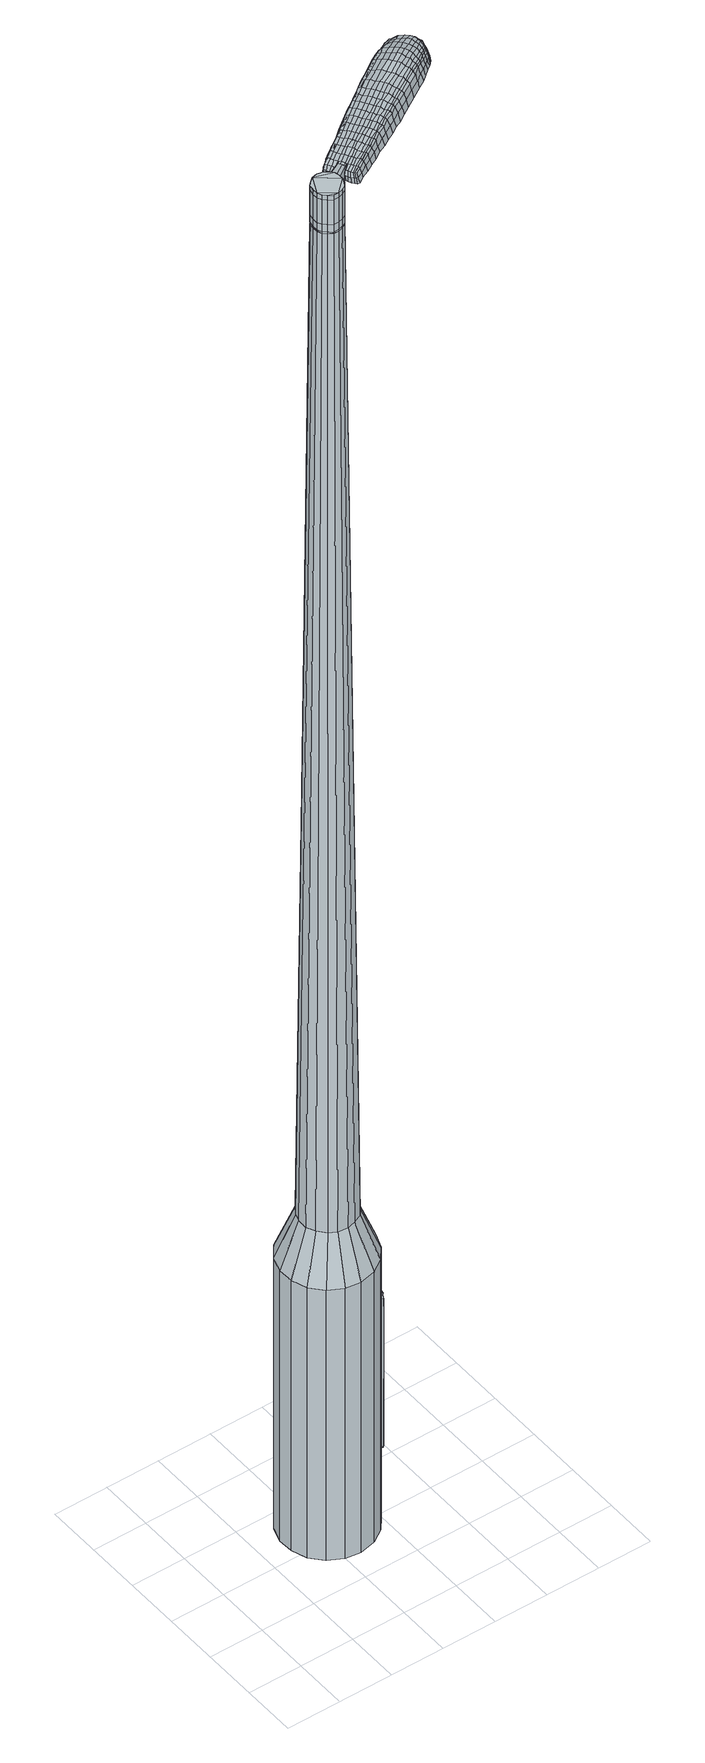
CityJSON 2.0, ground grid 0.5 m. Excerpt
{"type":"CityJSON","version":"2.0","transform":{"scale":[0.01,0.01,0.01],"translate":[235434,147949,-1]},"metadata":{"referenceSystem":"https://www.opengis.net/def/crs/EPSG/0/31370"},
"CityObjects":{
"object1":{"type":"GenericCityObject","attributes":{"cluster":316,"mean_distance_to_centroid":0.244,"new_centroid_x":235435.13,"new_centroid_y":147950.14,"mean_distance_to_camera":9.52,"H1":14.55,"H2":12.81,"Z_final":114.26,"cluster2":-1,"proj_x":235440.02,"proj_y":147958.1,"id_line":52477,"bearing_l":121.62,"distance":9.34,"orientation":"right","G_obj":31.62},"geometry":[{"type":"MultiSurface","lod":"2","boundaries":[[[0,1,2,3]],[[1,4,5,2]],[[4,6,7,5]],[[6,8,9,7]],[[8,10,11,9]],[[10,12,13,11]],[[12,14,15,13]],[[14,16,17,15]],[[16,18,19,17]],[[18,20,21,19]],[[20,22,23,21]],[[22,24,25,23]],[[24,26,27,25]],[[26,28,29,27]],[[28,30,31,29]],[[30,32,33,31]],[[32,34,35,33]],[[34,0,3,35]],[[36,37,38,39]],[[38,40,41,42]],[[41,43,42]],[[42,44,45,46]],[[45,47,46]],[[46,48,49,50]],[[49,51,50]],[[42,46,50,38]],[[50,52,39,38]],[[53,36,39]],[[2,5,7,35]],[[7,9,11,15]],[[11,13,15]],[[15,17,19,23]],[[19,21,23]],[[23,25,27,31]],[[27,29,31]],[[15,23,31,7]],[[31,33,35,7]],[[3,2,35]],[[1,0,54,55]],[[0,34,56,54]],[[34,32,57,56]],[[32,30,58,57]],[[30,28,59,58]],[[28,26,60,59]],[[26,24,61,60]],[[24,22,62,61]],[[22,20,63,62]],[[20,18,64,63]],[[18,16,65,64]],[[16,14,66,65]],[[14,12,67,66]],[[12,10,68,67]],[[10,8,69,68]],[[8,6,70,69]],[[6,4,71,70]],[[4,1,55,71]],[[55,54,72,73]],[[54,56,74,72]],[[56,57,75,74]],[[57,58,76,75]],[[58,59,77,76]],[[59,60,78,77]],[[60,61,79,78]],[[61,62,80,79]],[[62,63,81,80]],[[63,64,82,81]],[[64,65,83,82]],[[65,66,84,83]],[[66,67,85,84]],[[67,68,86,85]],[[68,69,87,86]],[[69,70,88,87]],[[70,71,89,88]],[[71,55,73,89]],[[90,91,92,73]],[[93,94,91,90]],[[95,96,94,93]],[[97,98,96,95]],[[99,100,98,97]],[[101,102,100,99]],[[103,104,102,101]],[[80,105,104,103]],[[106,107,105,80]],[[82,108,107,106]],[[83,109,108,82]],[[110,111,109,83]],[[85,112,111,110]],[[86,113,112,85]],[[114,115,113,86]],[[116,117,115,114]],[[89,118,117,116]],[[73,92,118,89]],[[119,120,121,122]],[[123,119,122,124]],[[125,123,124,126]],[[127,125,126,128]],[[129,127,128,130]],[[131,129,130,132]],[[133,131,132,134]],[[135,133,134,136]],[[137,135,136,138]],[[139,137,138,140]],[[141,139,140,142]],[[143,141,142,144]],[[145,143,144,146]],[[147,145,146,148]],[[149,147,148,150]],[[151,149,150,152]],[[72,90,73]],[[72,74,93,90]],[[74,75,95,93]],[[75,76,97,95]],[[76,77,99,97]],[[77,78,101,99]],[[78,79,103,101]],[[79,80,103]],[[81,106,80]],[[81,82,106]],[[84,110,83]],[[84,85,110]],[[87,114,86]],[[87,88,116,114]],[[88,89,116]],[[153,92,91]],[[154,117,118]],[[154,155,115,117]],[[155,113,115]],[[156,111,112]],[[156,109,111]],[[157,107,108]],[[157,105,107]],[[158,104,105]],[[158,159,102,104]],[[159,160,100,102]],[[160,161,98,100]],[[161,162,96,98]],[[162,163,94,96]],[[163,153,91,94]],[[39,52,151,164]],[[92,153,165,152]],[[53,39,164,120]],[[153,163,121,165]],[[36,53,120,119]],[[163,162,122,121]],[[37,36,119,123]],[[162,161,124,122]],[[38,37,123,125]],[[161,160,126,124]],[[40,38,125,127]],[[160,159,128,126]],[[41,40,127,129]],[[159,158,130,128]],[[43,41,129,131]],[[158,105,132,130]],[[42,43,131,133]],[[105,157,134,132]],[[44,42,133,135]],[[157,108,136,134]],[[45,44,135,137]],[[108,109,138,136]],[[47,45,137,139]],[[109,156,140,138]],[[46,47,139,141]],[[156,112,142,140]],[[48,46,141,143]],[[112,113,144,142]],[[49,48,143,145]],[[113,155,146,144]],[[51,49,145,147]],[[155,154,148,146]],[[50,51,147,149]],[[154,118,150,148]],[[52,50,149,151]],[[118,92,152,150]],[[151,152,166,167]],[[152,165,168,166]],[[165,121,169,168]],[[121,120,170,169]],[[120,164,171,170]],[[164,151,167,171]],[[172,173,174,175]],[[176,172,175,177]],[[172,176,178,179]],[[173,172,179,180]],[[181,182,183,184]],[[185,181,184,186]],[[181,185,187,188]],[[182,181,188,189]],[[190,191,192,193]],[[194,190,193,195]],[[190,194,196,197]],[[191,190,197,198]],[[199,200,201,202]],[[203,199,202,204]],[[199,203,205,206]],[[200,199,206,207]],[[208,209,210,211]],[[212,208,211,213]],[[208,212,214,215]],[[209,208,215,216]],[[217,218,219,220]],[[221,217,220,222]],[[217,221,223,224]],[[218,217,224,225]],[[226,227,228,229]],[[218,226,229,219]],[[226,218,225,230]],[[227,226,230,231]],[[232,233,234,235]],[[227,232,235,228]],[[232,227,231,236]],[[233,232,236,237]],[[238,176,177,239]],[[233,238,239,234]],[[238,233,237,240]],[[176,238,240,178]],[[241,242,243,244]],[[245,241,244,246]],[[241,245,247,248]],[[242,241,248,249]],[[250,251,252,253]],[[242,250,253,243]],[[250,242,249,254]],[[251,250,254,255]],[[256,257,258,259]],[[251,256,259,252]],[[256,251,255,260]],[[257,256,260,261]],[[262,263,264,265]],[[257,262,265,258]],[[262,257,261,266]],[[263,262,266,267]],[[268,173,180,269]],[[263,268,269,264]],[[268,263,267,270]],[[173,268,270,174]],[[271,272,273,274]],[[275,271,274,276]],[[271,275,277,278]],[[272,271,278,279]],[[280,281,282,283]],[[272,280,283,273]],[[280,272,279,284]],[[281,280,284,285]],[[286,287,288,289]],[[281,286,289,282]],[[286,281,285,290]],[[287,286,290,291]],[[292,185,186,293]],[[287,292,293,288]],[[292,287,291,294]],[[185,292,294,187]],[[295,296,297,298]],[[299,295,298,300]],[[295,299,301,302]],[[296,295,302,303]],[[304,305,306,307]],[[296,304,307,297]],[[304,296,303,308]],[[305,304,308,309]],[[310,311,312,313]],[[305,310,313,306]],[[310,305,309,314]],[[311,310,314,315]],[[316,317,318,319]],[[311,316,319,312]],[[316,311,315,320]],[[317,316,320,321]],[[322,182,189,323]],[[317,322,323,318]],[[322,317,321,324]],[[182,322,324,183]],[[325,211,210,326]],[[327,325,326,328]],[[325,327,329,330]],[[211,325,330,213]],[[331,327,328,332]],[[333,331,332,334]],[[331,333,335,336]],[[327,331,336,329]],[[337,333,334,338]],[[339,337,338,340]],[[337,339,341,342]],[[333,337,342,335]],[[343,339,340,344]],[[345,343,344,346]],[[343,345,347,348]],[[339,343,348,341]],[[349,345,346,350]],[[200,349,350,201]],[[349,200,207,351]],[[345,349,351,347]],[[352,353,198,197]],[[354,352,197,196]],[[352,354,355,356]],[[353,352,356,357]],[[358,359,357,356]],[[360,358,356,355]],[[358,360,361,362]],[[359,358,362,363]],[[364,365,363,362]],[[366,364,362,361]],[[364,366,367,368]],[[365,364,368,369]],[[370,371,369,368]],[[372,370,368,367]],[[370,372,205,203]],[[371,370,203,204]],[[373,374,375,376]],[[275,373,376,277]],[[373,275,276,377]],[[374,373,377,378]],[[379,194,195,380]],[[374,379,380,375]],[[379,374,378,381]],[[194,379,381,196]],[[382,383,384,385]],[[221,382,385,223]],[[382,221,222,386]],[[383,382,386,387]],[[388,389,390,391]],[[383,388,391,384]],[[388,383,387,392]],[[389,388,392,393]],[[394,191,198,395]],[[389,394,395,390]],[[394,389,393,396]],[[191,394,396,192]],[[397,398,399,400]],[[179,397,400,180]],[[397,179,178,401]],[[398,397,401,402]],[[403,404,405,406]],[[398,403,406,399]],[[403,398,402,407]],[[404,403,407,408]],[[409,202,201,410]],[[404,409,410,405]],[[409,404,408,411]],[[202,409,411,204]],[[412,413,414,415]],[[184,412,415,186]],[[412,184,183,416]],[[413,412,416,417]],[[418,206,205,419]],[[413,418,419,414]],[[418,413,417,420]],[[206,418,420,207]],[[421,422,423,424]],[[299,421,424,301]],[[421,299,300,425]],[[422,421,425,426]],[[427,212,213,428]],[[422,427,428,423]],[[427,422,426,429]],[[212,427,429,214]],[[430,431,432,433]],[[245,430,433,247]],[[430,245,246,434]],[[431,430,434,435]],[[436,437,438,439]],[[431,436,439,432]],[[436,431,435,440]],[[437,436,440,441]],[[442,209,216,443]],[[437,442,443,438]],[[442,437,441,444]],[[209,442,444,210]],[[445,446,435,434]],[[244,445,434,246]],[[445,244,243,447]],[[446,445,447,448]],[[449,450,441,440]],[[446,449,440,435]],[[449,446,448,451]],[[450,449,451,452]],[[453,326,210,444]],[[450,453,444,441]],[[453,450,452,454]],[[326,453,454,328]],[[455,456,457,458]],[[302,455,458,303]],[[455,302,301,424]],[[456,455,424,423]],[[459,330,329,460]],[[456,459,460,457]],[[459,456,423,428]],[[330,459,428,213]],[[461,462,448,447]],[[253,461,447,243]],[[461,253,252,463]],[[462,461,463,464]],[[465,466,452,451]],[[462,465,451,448]],[[465,462,464,467]],[[466,465,467,468]],[[469,332,328,454]],[[466,469,454,452]],[[469,466,468,470]],[[332,469,470,334]],[[471,472,473,474]],[[308,471,474,309]],[[471,308,303,458]],[[472,471,458,457]],[[475,336,335,476]],[[472,475,476,473]],[[475,472,457,460]],[[336,475,460,329]],[[477,478,464,463]],[[259,477,463,252]],[[477,259,258,479]],[[478,477,479,480]],[[481,482,468,467]],[[478,481,467,464]],[[481,478,480,483]],[[482,481,483,484]],[[485,338,334,470]],[[482,485,470,468]],[[485,482,484,486]],[[338,485,486,340]],[[487,488,489,490]],[[314,487,490,315]],[[487,314,309,474]],[[488,487,474,473]],[[491,342,341,492]],[[488,491,492,489]],[[491,488,473,476]],[[342,491,476,335]],[[493,494,480,479]],[[265,493,479,258]],[[493,265,264,495]],[[494,493,495,496]],[[497,498,484,483]],[[494,497,483,480]],[[497,494,496,499]],[[498,497,499,500]],[[501,344,340,486]],[[498,501,486,484]],[[501,498,500,502]],[[344,501,502,346]],[[503,504,505,506]],[[320,503,506,321]],[[503,320,315,490]],[[504,503,490,489]],[[507,348,347,508]],[[504,507,508,505]],[[507,504,489,492]],[[348,507,492,341]],[[509,510,496,495]],[[269,509,495,264]],[[509,269,180,400]],[[510,509,400,399]],[[511,512,500,499]],[[510,511,499,496]],[[511,510,399,406]],[[512,511,406,405]],[[513,350,346,502]],[[512,513,502,500]],[[513,512,405,410]],[[350,513,410,201]],[[514,515,417,416]],[[324,514,416,183]],[[514,324,321,506]],[[515,514,506,505]],[[516,351,207,420]],[[515,516,420,417]],[[516,515,505,508]],[[351,516,508,347]],[[517,518,378,377]],[[274,517,377,276]],[[517,274,273,519]],[[518,517,519,520]],[[521,354,196,381]],[[518,521,381,378]],[[521,518,520,522]],[[354,521,522,355]],[[523,524,525,526]],[[224,523,526,225]],[[523,224,223,385]],[[524,523,385,384]],[[527,528,529,530]],[[524,527,530,525]],[[527,524,384,391]],[[528,527,391,390]],[[531,353,357,532]],[[528,531,532,529]],[[531,528,390,395]],[[353,531,395,198]],[[533,534,520,519]],[[283,533,519,273]],[[533,283,282,535]],[[534,533,535,536]],[[537,360,355,522]],[[534,537,522,520]],[[537,534,536,538]],[[360,537,538,361]],[[539,540,541,542]],[[230,539,542,231]],[[539,230,225,526]],[[540,539,526,525]],[[543,544,545,546]],[[540,543,546,541]],[[543,540,525,530]],[[544,543,530,529]],[[547,359,363,548]],[[544,547,548,545]],[[547,544,529,532]],[[359,547,532,357]],[[549,550,536,535]],[[289,549,535,282]],[[549,289,288,551]],[[550,549,551,552]],[[553,366,361,538]],[[550,553,538,536]],[[553,550,552,554]],[[366,553,554,367]],[[555,556,557,558]],[[236,555,558,237]],[[555,236,231,542]],[[556,555,542,541]],[[559,560,561,562]],[[556,559,562,557]],[[559,556,541,546]],[[560,559,546,545]],[[563,365,369,564]],[[560,563,564,561]],[[563,560,545,548]],[[365,563,548,363]],[[565,566,552,551]],[[293,565,551,288]],[[565,293,186,415]],[[566,565,415,414]],[[567,372,367,554]],[[566,567,554,552]],[[567,566,414,419]],[[372,567,419,205]],[[568,569,402,401]],[[240,568,401,178]],[[568,240,237,558]],[[569,568,558,557]],[[570,571,408,407]],[[569,570,407,402]],[[570,569,557,562]],[[571,570,562,561]],[[572,371,204,411]],[[571,572,411,408]],[[572,571,561,564]],[[371,572,564,369]],[[573,574,575,576]],[[576,575,577,578]],[[579,577,575,580]],[[580,575,574,581]],[[582,583,584,585]],[[585,584,586,587]],[[588,586,584,589]],[[589,584,583,590]],[[591,592,593,594]],[[594,593,595,596]],[[597,595,593,598]],[[598,593,592,599]],[[600,601,602,603]],[[603,602,604,605]],[[606,604,602,607]],[[607,602,601,608]],[[609,610,611,612]],[[612,611,613,614]],[[615,613,611,616]],[[616,611,610,617]],[[618,619,620,621]],[[621,620,622,623]],[[624,622,620,625]],[[625,620,619,626]],[[627,628,629,630]],[[630,629,619,618]],[[626,619,629,631]],[[631,629,628,632]],[[633,634,635,636]],[[636,635,628,627]],[[632,628,635,637]],[[637,635,634,638]],[[578,577,639,640]],[[640,639,634,633]],[[638,634,639,641]],[[641,639,577,579]],[[642,643,644,645]],[[645,644,646,647]],[[648,646,644,649]],[[649,644,643,650]],[[651,652,653,654]],[[654,653,643,642]],[[650,643,653,655]],[[655,653,652,656]],[[657,658,659,660]],[[660,659,652,651]],[[656,652,659,661]],[[661,659,658,662]],[[663,664,665,666]],[[666,665,658,657]],[[662,658,665,667]],[[667,665,664,668]],[[581,574,669,670]],[[670,669,664,663]],[[668,664,669,671]],[[671,669,574,573]],[[672,673,674,675]],[[675,674,676,677]],[[678,676,674,679]],[[679,674,673,680]],[[681,682,683,684]],[[684,683,673,672]],[[680,673,683,685]],[[685,683,682,686]],[[687,688,689,690]],[[690,689,682,681]],[[686,682,689,691]],[[691,689,688,692]],[[587,586,693,694]],[[694,693,688,687]],[[692,688,693,695]],[[695,693,586,588]],[[696,697,698,699]],[[699,698,700,701]],[[702,700,698,703]],[[703,698,697,704]],[[705,706,707,708]],[[708,707,697,696]],[[704,697,707,709]],[[709,707,706,710]],[[711,712,713,714]],[[714,713,706,705]],[[710,706,713,715]],[[715,713,712,716]],[[717,718,719,720]],[[720,719,712,711]],[[716,712,719,721]],[[721,719,718,722]],[[590,583,723,724]],[[724,723,718,717]],[[722,718,723,725]],[[725,723,583,582]],[[609,612,726,727]],[[727,726,728,729]],[[730,728,726,731]],[[731,726,612,614]],[[729,728,732,733]],[[733,732,734,735]],[[736,734,732,737]],[[737,732,728,730]],[[735,734,738,739]],[[739,738,740,741]],[[742,740,738,743]],[[743,738,734,736]],[[741,740,744,745]],[[745,744,746,747]],[[748,746,744,749]],[[749,744,740,742]],[[747,746,750,751]],[[751,750,601,600]],[[608,601,750,752]],[[752,750,746,748]],[[599,753,754,598]],[[598,754,755,597]],[[756,755,754,757]],[[757,754,753,758]],[[758,759,760,757]],[[757,760,761,756]],[[762,761,760,763]],[[763,760,759,764]],[[764,765,766,763]],[[763,766,767,762]],[[768,767,766,769]],[[769,766,765,770]],[[770,771,772,769]],[[769,772,773,768]],[[606,773,772,604]],[[604,772,771,605]],[[774,775,776,777]],[[777,776,676,678]],[[677,676,776,778]],[[778,776,775,779]],[[596,595,780,781]],[[781,780,775,774]],[[779,775,780,782]],[[782,780,595,597]],[[783,784,785,786]],[[786,785,622,624]],[[623,622,785,787]],[[787,785,784,788]],[[789,790,791,792]],[[792,791,784,783]],[[788,784,791,793]],[[793,791,790,794]],[[599,592,795,796]],[[796,795,790,789]],[[794,790,795,797]],[[797,795,592,591]],[[798,799,800,801]],[[801,800,580,581]],[[579,580,800,802]],[[802,800,799,803]],[[804,805,806,807]],[[807,806,799,798]],[[803,799,806,808]],[[808,806,805,809]],[[600,603,810,811]],[[811,810,805,804]],[[809,805,810,812]],[[812,810,603,605]],[[813,814,815,816]],[[816,815,585,587]],[[582,585,815,817]],[[817,815,814,818]],[[606,607,819,820]],[[820,819,814,813]],[[818,814,819,821]],[[821,819,607,608]],[[822,823,700,824]],[[824,700,702]],[[701,700,825]],[[825,700,823,826]],[[614,613,827,828]],[[828,827,823,822]],[[826,823,827,829]],[[829,827,613,615]],[[830,831,832]],[[832,831,646,648]],[[647,646,831,833]],[[834,835,836,837]],[[837,836,831,830]],[[833,831,836,838]],[[838,836,835,839]],[[617,610,840,841]],[[841,840,835,834]],[[839,835,840,842]],[[842,840,610,609]],[[843,844,833]],[[833,844,645,647]],[[642,645,844,845]],[[845,844,843,846]],[[839,847,848,838]],[[838,848,843,833]],[[846,843,848,849]],[[849,848,847,850]],[[609,727,851,842]],[[842,851,847,839]],[[850,847,851,852]],[[852,851,727,729]],[[853,854,855,856]],[[856,855,703,704]],[[702,703,855,824]],[[824,855,854,822]],[[730,731,857,858]],[[858,857,854,853]],[[822,854,857,828]],[[828,857,731,614]],[[846,859,860,845]],[[845,860,654,642]],[[651,654,860,861]],[[860,859,861]],[[850,862,863,849]],[[849,863,859,846]],[[861,859,863,864]],[[864,863,862,865]],[[729,733,866,852]],[[852,866,862,850]],[[865,862,866,867]],[[867,866,733,735]],[[868,869,870,871]],[[871,870,709,710]],[[704,709,870,856]],[[856,870,869,853]],[[736,737,872,873]],[[873,872,869,868]],[[853,869,872,858]],[[858,872,737,730]],[[874,875,861]],[[861,875,660,651]],[[657,660,875,876]],[[876,875,874,877]],[[865,878,879,864]],[[864,879,874,861]],[[877,874,879,880]],[[880,879,878,881]],[[735,739,882,867]],[[867,882,878,865]],[[881,878,882,883]],[[883,882,739,741]],[[884,885,886,887]],[[887,886,715,716]],[[710,715,886,871]],[[871,886,885,868]],[[742,743,888,889]],[[889,888,885,884]],[[868,885,888,873]],[[873,888,743,736]],[[877,890,891,876]],[[876,891,666,657]],[[663,666,891,892]],[[892,891,890,893]],[[881,894,895,880]],[[880,895,890,877]],[[893,890,895,896]],[[896,895,894,897]],[[741,745,898,883]],[[883,898,894,881]],[[897,894,898,899]],[[899,898,745,747]],[[900,901,902,903]],[[903,902,721,722]],[[716,721,902,887]],[[887,902,901,884]],[[748,749,904,905]],[[905,904,901,900]],[[884,901,904,889]],[[889,904,749,742]],[[893,906,907,892]],[[892,907,670,663]],[[581,670,907,801]],[[801,907,906,798]],[[897,908,909,896]],[[896,909,906,893]],[[798,906,909,807]],[[807,909,908,804]],[[747,751,910,899]],[[899,910,908,897]],[[804,908,910,811]],[[811,910,751,600]],[[818,911,912,817]],[[817,912,725,582]],[[722,725,912,903]],[[903,912,911,900]],[[608,752,913,821]],[[821,913,911,818]],[[900,911,913,905]],[[905,913,752,748]],[[779,914,915,778]],[[778,915,675,677]],[[672,675,915,916]],[[916,915,914,917]],[[597,755,918,782]],[[782,918,914,779]],[[917,914,918,919]],[[919,918,755,756]],[[920,921,922,923]],[[923,922,625,626]],[[624,625,922,786]],[[786,922,921,783]],[[924,925,926,927]],[[927,926,921,920]],[[783,921,926,792]],[[792,926,925,789]],[[758,753,928,929]],[[929,928,925,924]],[[789,925,928,796]],[[796,928,753,599]],[[917,930,931,916]],[[916,931,684,672]],[[681,684,931,932]],[[932,931,930,933]],[[756,761,934,919]],[[919,934,930,917]],[[933,930,934,935]],[[935,934,761,762]],[[936,937,938,939]],[[939,938,631,632]],[[626,631,938,923]],[[923,938,937,920]],[[940,941,942,943]],[[943,942,937,936]],[[920,937,942,927]],[[927,942,941,924]],[[764,759,944,945]],[[945,944,941,940]],[[924,941,944,929]],[[929,944,759,758]],[[933,946,947,932]],[[932,947,690,681]],[[687,690,947,948]],[[948,947,946,949]],[[762,767,950,935]],[[935,950,946,933]],[[949,946,950,951]],[[951,950,767,768]],[[952,953,954,955]],[[955,954,637,638]],[[632,637,954,939]],[[939,954,953,936]],[[956,957,958,959]],[[959,958,953,952]],[[936,953,958,943]],[[943,958,957,940]],[[770,765,960,961]],[[961,960,957,956]],[[940,957,960,945]],[[945,960,765,764]],[[949,962,963,948]],[[948,963,694,687]],[[587,694,963,816]],[[816,963,962,813]],[[768,773,964,951]],[[951,964,962,949]],[[813,962,964,820]],[[820,964,773,606]],[[803,965,966,802]],[[802,966,641,579]],[[638,641,966,955]],[[955,966,965,952]],[[809,967,968,808]],[[808,968,965,803]],[[952,965,968,959]],[[959,968,967,956]],[[605,771,969,812]],[[812,969,967,809]],[[956,967,969,961]],[[961,969,771,770]],[[573,576,175,174]],[[576,578,177,175]],[[588,589,188,187]],[[589,590,189,188]],[[591,594,193,192]],[[594,596,195,193]],[[615,616,215,214]],[[616,617,216,215]],[[618,621,220,219]],[[621,623,222,220]],[[627,630,229,228]],[[630,618,219,229]],[[633,636,235,234]],[[636,627,228,235]],[[578,640,239,177]],[[640,633,234,239]],[[648,649,248,247]],[[649,650,249,248]],[[650,655,254,249]],[[655,656,255,254]],[[656,661,260,255]],[[661,662,261,260]],[[662,667,266,261]],[[667,668,267,266]],[[668,671,270,267]],[[671,573,174,270]],[[678,679,278,277]],[[679,680,279,278]],[[680,685,284,279]],[[685,686,285,284]],[[686,691,290,285]],[[691,692,291,290]],[[692,695,294,291]],[[695,588,187,294]],[[696,699,298,297]],[[699,701,300,298]],[[705,708,307,306]],[[708,696,297,307]],[[711,714,313,312]],[[714,705,306,313]],[[717,720,319,318]],[[720,711,312,319]],[[590,724,323,189]],[[724,717,318,323]],[[774,777,376,375]],[[777,678,277,376]],[[596,781,380,195]],[[781,774,375,380]],[[623,787,386,222]],[[787,788,387,386]],[[788,793,392,387]],[[793,794,393,392]],[[794,797,396,393]],[[797,591,192,396]],[[701,825,425,300]],[[825,826,426,425]],[[826,829,429,426]],[[829,615,214,429]],[[830,832,433,432]],[[832,648,247,433]],[[834,837,439,438]],[[837,830,432,439]],[[617,841,443,216]],[[841,834,438,443]],[[970,971,972,973]],[[974,975,973,972]],[[976,977,978,979]],[[980,981,982,983]],[[971,984,985,972]],[[986,974,972,985]],[[987,976,979,988]],[[989,990,981,980]],[[984,991,992,985]],[[992,993,986,985]],[[994,987,988,995]],[[996,990,989,997]],[[991,998,999,992]],[[999,1000,993,992]],[[1001,994,995,1002]],[[1003,996,997,1004]],[[1005,1006,1007,1008]],[[1009,1010,1006,1005]],[[1009,1011,1012,1010]],[[1011,1013,1014,1012]],[[1015,1016,1017,1018]],[[1019,1020,1016,1015]],[[1021,1022,1020,1019]],[[1023,1024,1022,1021]],[[1018,1007,1006,1015]],[[1015,1006,1010,1019]],[[1010,1012,1021,1019]],[[1012,1014,1023,1021]],[[979,978,975,974]],[[988,979,974,986]],[[993,995,988,986]],[[1000,1002,995,993]],[[980,983,977,976]],[[989,980,976,987]],[[997,989,987,994]],[[1004,997,994,1001]],[[981,1005,1008,982]],[[990,1009,1005,981]],[[1011,1009,990,996]],[[1013,1011,996,1003]],[[1025,1026,1027,1028]],[[1027,1029,1030,1031]],[[1027,1031,1032,1033]],[[1027,1033,1028]],[[1034,1025,1028,1035]],[[1036,1035,1028,1037]],[[1038,1037,1028]],[[1039,1027,1026,1040]],[[1041,1039,1040,1042]],[[1043,1041,1042,1044]],[[1045,1043,1044,1046]],[[1047,1045,1046,1048]],[[1048,1049,1050,1051]],[[1048,1051,1052,1053]],[[1048,1053,1054,1055]],[[1054,1056,1057,1058]],[[1054,1058,1059,1060]],[[1054,1060,1055]],[[1048,1055,1047]],[[1061,1062,1026,1025]],[[1063,1064,1029,1027]],[[1065,1066,1038,1028]],[[1062,1067,1040,1026]],[[1068,1063,1027,1039]],[[1067,1069,1042,1040]],[[1070,1068,1039,1041]],[[1069,1071,1044,1042]],[[1072,1070,1041,1043]],[[1071,1073,1046,1044]],[[1074,1072,1043,1045]],[[1073,1075,1048,1046]],[[1076,1074,1045,1047]],[[1075,1077,1049,1048]],[[1078,1079,1056,1054]],[[1080,1076,1047,1055]],[[1050,1049,1077,1081]],[[1051,1050,1081,1082]],[[1052,1051,1082,1083]],[[1053,1052,1083,1084]],[[1054,1053,1084,1078]],[[1085,1061,1025,1034]],[[1086,1085,1034,1035]],[[1087,1086,1035,1036]],[[1088,1087,1036,1037]],[[1066,1088,1037,1038]],[[1030,1029,1064,1089]],[[1057,1056,1079,1090]],[[1031,1030,1089,1091]],[[1032,1031,1091,1092]],[[1033,1032,1092,1093]],[[1028,1033,1093,1065]],[[1058,1057,1090,1094]],[[1059,1058,1094,1095]],[[1060,1059,1095,1096]],[[1055,1060,1096,1080]]]}]}
},
"vertices":[
[149,138,384],[155,125,384],[155,125,96],[149,138,96],[155,110,384],[155,110,96],[150,96,384],[150,96,96],[141,85,384],[141,85,96],[129,77,384],[129,77,96],[114,74,384],[114,74,96],[100,76,384],[100,76,96],[87,83,384],[87,83,96],[77,94,384],[77,94,96],[72,108,384],[72,108,96],[71,122,384],[71,122,96],[76,136,384],[76,136,96],[85,148,384],[85,148,96],[98,156,384],[98,156,96],[112,158,384],[112,158,96],[127,156,384],[127,156,96],[139,149,384],[139,149,96],[117,129,1524],[113,130,1524],[108,129,1524],[125,123,1524],[104,126,1524],[101,123,1524],[100,113,1524],[100,118,1524],[102,109,1524],[105,106,1524],[114,103,1524],[109,103,1524],[118,104,1524],[122,106,1524],[126,114,1524],[125,110,1524],[126,119,1524],[122,127,1524],[135,129,429],[138,121,429],[129,136,429],[121,140,429],[112,141,429],[104,140,429],[96,135,429],[91,128,429],[88,120,429],[88,111,429],[92,103,429],[98,96,429],[105,92,429],[114,91,429],[122,93,429],[130,97,429],[135,104,429],[138,112,429],[125,123,1483],[126,119,1483],[122,127,1483],[117,129,1483],[113,130,1483],[108,129,1483],[104,126,1483],[101,123,1483],[100,118,1483],[100,113,1483],[102,109,1483],[105,106,1483],[109,103,1483],[114,103,1483],[118,104,1483],[122,106,1483],[125,110,1483],[126,114,1483],[124,123,1483],[124,123,1485],[126,119,1485],[121,126,1483],[121,126,1485],[117,128,1483],[117,128,1485],[113,129,1483],[113,129,1485],[108,128,1483],[108,128,1485],[105,126,1483],[105,126,1485],[102,122,1483],[102,122,1485],[100,118,1485],[101,114,1483],[101,114,1485],[102,109,1485],[105,106,1485],[109,104,1483],[109,104,1485],[114,103,1485],[118,104,1485],[122,107,1483],[122,107,1485],[124,110,1483],[124,110,1485],[126,114,1485],[117,129,1519],[122,127,1519],[122,127,1493],[117,129,1493],[113,130,1519],[113,130,1493],[108,129,1519],[108,129,1493],[104,126,1519],[104,126,1493],[101,123,1519],[101,123,1493],[100,118,1519],[100,118,1493],[100,113,1519],[100,113,1493],[102,109,1519],[102,109,1493],[105,106,1519],[105,106,1493],[109,103,1519],[109,103,1493],[114,103,1519],[114,103,1493],[118,104,1519],[118,104,1493],[122,106,1519],[122,106,1493],[125,110,1519],[125,110,1493],[126,114,1519],[126,114,1493],[126,119,1519],[126,119,1493],[125,123,1485],[125,110,1485],[122,106,1485],[109,103,1485],[100,113,1485],[101,123,1485],[104,126,1485],[108,129,1485],[113,130,1485],[117,129,1485],[122,127,1485],[125,123,1519],[125,123,1493],[142,130,1513],[142,130,1518],[141,133,1513],[139,136,1513],[139,136,1518],[141,133,1518],[214,155,1519],[208,152,1518],[210,151,1509],[216,155,1510],[221,159,1519],[223,159,1510],[220,160,1526],[212,156,1525],[206,153,1525],[194,188,1519],[188,184,1518],[188,182,1525],[194,186,1525],[201,193,1519],[201,191,1526],[201,195,1510],[194,190,1510],[188,186,1509],[266,212,1519],[267,208,1519],[268,209,1513],[266,212,1513],[262,215,1519],[263,215,1513],[261,214,1524],[264,211,1524],[266,208,1524],[202,173,1530],[196,169,1529],[198,166,1529],[204,170,1530],[210,178,1531],[212,175,1531],[208,181,1530],[200,176,1530],[194,172,1529],[134,130,1512],[135,128,1512],[136,129,1517],[135,131,1517],[132,133,1512],[133,133,1517],[133,134,1506],[135,131,1506],[136,128,1506],[264,187,1519],[261,185,1519],[263,185,1512],[265,187,1512],[265,189,1518],[267,189,1512],[264,190,1522],[263,188,1523],[260,186,1524],[257,182,1519],[253,179,1519],[254,178,1512],[259,182,1512],[256,183,1524],[251,180,1525],[248,176,1519],[241,171,1519],[243,171,1511],[250,175,1511],[246,177,1526],[240,172,1526],[231,165,1519],[233,165,1510],[230,166,1526],[149,120,1513],[156,124,1513],[154,124,1518],[148,121,1517],[144,118,1512],[144,119,1516],[145,117,1506],[150,120,1507],[157,123,1507],[162,127,1514],[169,131,1515],[167,131,1520],[161,128,1519],[164,127,1507],[170,130,1507],[175,134,1515],[182,138,1516],[180,139,1522],[174,135,1521],[177,134,1508],[184,137,1508],[188,141,1517],[195,145,1517],[193,146,1524],[187,142,1523],[190,141,1508],[197,144,1509],[201,148,1518],[200,149,1524],[203,148,1509],[246,218,1519],[242,217,1519],[243,216,1524],[246,217,1523],[248,219,1518],[248,218,1522],[248,221,1512],[246,220,1512],[243,219,1512],[238,215,1519],[233,212,1519],[233,211,1525],[238,213,1524],[238,216,1512],[233,214,1512],[228,209,1519],[221,205,1519],[221,204,1526],[228,208,1526],[228,211,1511],[221,207,1511],[211,199,1519],[211,197,1526],[211,201,1510],[133,146,1513],[139,150,1513],[140,152,1507],[133,147,1507],[129,143,1512],[129,144,1506],[130,142,1516],[133,145,1517],[139,149,1518],[145,155,1514],[152,159,1515],[152,161,1507],[146,156,1507],[145,153,1519],[152,157,1520],[158,163,1515],[164,168,1516],[164,169,1508],[158,165,1508],[158,162,1521],[164,166,1522],[170,172,1517],[176,176,1517],[176,178,1509],[170,174,1508],[170,170,1523],[176,174,1524],[182,180,1518],[182,182,1509],[182,178,1524],[140,134,1519],[141,131,1519],[146,138,1520],[147,135,1520],[144,140,1520],[138,136,1519],[152,142,1522],[154,139,1522],[159,145,1523],[160,143,1523],[157,148,1523],[151,144,1521],[165,149,1524],[166,147,1524],[171,153,1525],[173,151,1525],[169,156,1525],[163,152,1524],[177,157,1526],[179,155,1526],[184,161,1527],[185,158,1527],[182,164,1527],[176,160,1526],[190,165,1528],[192,162,1528],[188,168,1528],[262,209,1527],[264,206,1527],[259,212,1526],[255,210,1527],[258,207,1528],[260,204,1528],[252,204,1529],[254,200,1529],[250,207,1528],[243,203,1530],[246,200,1530],[248,197,1530],[240,196,1531],[242,193,1531],[237,199,1530],[230,194,1531],[232,191,1531],[234,188,1531],[221,184,1531],[223,181,1531],[219,188,1531],[250,219,1518],[253,219,1519],[254,220,1513],[250,221,1513],[249,218,1523],[252,217,1523],[258,217,1519],[258,218,1513],[257,216,1524],[267,191,1518],[268,194,1518],[266,193,1523],[265,191,1523],[268,191,1513],[269,193,1513],[269,197,1519],[269,201,1519],[268,201,1524],[267,197,1523],[270,197,1513],[270,201,1513],[269,205,1519],[267,204,1524],[269,205,1513],[211,157,1528],[210,159,1528],[204,155,1528],[205,154,1527],[219,162,1528],[218,163,1529],[209,161,1529],[208,164,1530],[201,161,1529],[203,158,1528],[217,166,1529],[215,169,1530],[206,167,1530],[200,163,1529],[214,172,1531],[194,185,1528],[196,183,1529],[203,188,1529],[202,190,1528],[189,181,1527],[190,179,1528],[198,180,1529],[206,185,1530],[192,176,1528],[128,141,1512],[129,139,1512],[130,139,1517],[129,141,1517],[128,142,1506],[129,140,1506],[130,136,1512],[132,136,1517],[131,137,1506],[142,118,1512],[141,119,1512],[142,119,1506],[143,117,1506],[142,119,1517],[141,120,1517],[139,121,1512],[138,123,1512],[139,124,1506],[140,121,1506],[140,122,1517],[139,124,1517],[137,126,1512],[138,126,1506],[138,126,1517],[147,122,1519],[146,123,1519],[153,125,1520],[153,127,1520],[145,125,1519],[144,127,1519],[151,129,1520],[150,131,1520],[142,129,1519],[149,133,1520],[134,144,1519],[135,142,1519],[141,146,1520],[140,148,1520],[136,139,1519],[142,143,1520],[160,129,1521],[159,130,1521],[166,132,1522],[166,134,1522],[158,132,1521],[156,135,1521],[164,136,1522],[163,138,1523],[155,137,1522],[161,141,1523],[146,152,1521],[147,150,1521],[153,154,1522],[152,156,1522],[149,147,1521],[155,151,1522],[173,136,1523],[172,138,1523],[179,140,1524],[179,141,1524],[171,140,1523],[169,142,1524],[177,143,1525],[176,146,1525],[168,145,1524],[174,148,1525],[158,160,1523],[159,158,1523],[166,163,1524],[164,164,1524],[161,155,1524],[167,159,1525],[186,143,1525],[185,145,1525],[192,147,1526],[191,148,1526],[184,147,1526],[182,150,1526],[190,151,1527],[188,153,1527],[181,152,1526],[187,156,1527],[170,169,1525],[172,167,1525],[178,171,1526],[177,173,1526],[174,164,1526],[180,168,1527],[199,150,1527],[198,152,1527],[196,154,1527],[195,157,1528],[193,160,1528],[183,177,1527],[184,175,1527],[186,172,1528],[248,217,1525],[250,216,1525],[244,215,1526],[247,214,1526],[255,215,1526],[251,212,1527],[263,190,1525],[264,192,1525],[261,190,1526],[260,188,1525],[265,195,1525],[265,199,1526],[262,197,1527],[262,193,1526],[265,203,1526],[261,200,1527],[240,213,1526],[242,212,1527],[234,210,1527],[236,209,1528],[246,210,1528],[240,206,1529],[256,185,1526],[257,187,1527],[251,183,1528],[251,181,1527],[257,190,1527],[257,193,1528],[251,190,1529],[251,186,1528],[256,197,1528],[250,193,1530],[229,207,1528],[231,205,1529],[222,203,1528],[224,201,1529],[234,203,1529],[227,198,1530],[246,178,1528],[246,180,1528],[239,176,1529],[239,174,1528],[245,183,1529],[245,186,1530],[237,181,1530],[238,178,1530],[243,189,1530],[236,185,1531],[212,196,1529],[213,194,1529],[216,191,1530],[229,168,1528],[228,169,1529],[228,172,1530],[226,175,1530],[225,178,1531],[209,153,1509],[207,154,1518],[213,157,1518],[215,156,1509],[220,161,1519],[222,161,1510],[219,162,1525],[211,158,1525],[205,154,1525],[189,181,1525],[189,183,1518],[195,187,1518],[195,185,1525],[202,191,1519],[202,189,1525],[203,193,1510],[195,189,1509],[189,185,1509],[266,208,1513],[265,207,1519],[264,210,1519],[265,211,1513],[261,213,1519],[262,213,1513],[260,212,1524],[263,210,1524],[264,207,1524],[198,166,1528],[197,169,1528],[203,173,1529],[204,170,1529],[211,178,1529],[212,175,1529],[209,181,1529],[201,176,1529],[195,172,1528],[138,130,1516],[137,129,1512],[136,131,1512],[137,132,1516],[134,134,1512],[135,134,1516],[135,135,1506],[137,132,1506],[138,130,1506],[261,186,1512],[260,187,1519],[262,189,1518],[264,188,1512],[264,190,1518],[265,190,1512],[263,191,1522],[261,190,1523],[259,188,1523],[253,180,1512],[251,181,1519],[256,184,1519],[258,183,1512],[255,185,1524],[250,181,1525],[242,173,1511],[240,173,1519],[247,177,1519],[248,177,1511],[245,178,1525],[239,174,1526],[230,167,1519],[232,167,1510],[229,168,1526],[154,126,1518],[155,125,1513],[148,122,1513],[147,123,1517],[144,120,1512],[144,121,1515],[145,119,1506],[149,122,1506],[156,125,1507],[167,133,1520],[168,133,1514],[161,129,1514],[160,130,1519],[163,128,1507],[170,132,1507],[180,140,1522],[181,140,1516],[175,136,1515],[173,137,1521],[176,135,1508],[183,139,1508],[193,147,1523],[194,147,1517],[188,143,1516],[186,144,1522],[189,142,1508],[196,146,1508],[200,150,1517],[199,151,1524],[202,149,1509],[244,214,1523],[243,215,1519],[246,216,1518],[246,215,1523],[248,217,1518],[248,216,1522],[248,219,1512],[246,218,1512],[243,217,1512],[234,209,1525],[234,210,1519],[239,213,1519],[239,212,1524],[239,215,1512],[234,212,1512],[222,202,1526],[222,204,1519],[229,208,1519],[229,206,1525],[229,209,1511],[222,205,1511],[212,198,1519],[212,196,1526],[212,199,1510],[141,150,1507],[141,149,1513],[134,145,1513],[135,146,1506],[130,141,1512],[131,143,1506],[131,141,1515],[135,143,1517],[141,147,1518],[153,159,1507],[153,157,1514],[147,153,1514],[147,155,1507],[147,152,1519],[153,156,1520],[165,168,1508],[165,166,1516],[159,162,1515],[159,163,1508],[159,160,1521],[165,164,1522],[177,176,1508],[177,174,1517],[171,170,1516],[171,172,1508],[171,169,1522],[177,173,1523],[183,178,1517],[183,180,1509],[183,177,1524],[140,134,1518],[142,132,1518],[146,138,1519],[148,136,1519],[145,140,1519],[139,137,1518],[153,142,1520],[154,140,1520],[159,146,1521],[160,143,1521],[157,148,1521],[151,144,1520],[165,150,1523],[167,147,1523],[172,154,1524],[173,151,1524],[170,156,1524],[164,152,1523],[178,157,1525],[179,155,1525],[184,161,1526],[186,159,1526],[182,164,1526],[176,160,1525],[190,165,1527],[192,163,1527],[189,168,1527],[262,206,1526],[261,208,1526],[258,211,1525],[255,209,1526],[257,206,1526],[259,203,1526],[254,200,1528],[252,203,1528],[249,206,1527],[243,202,1528],[246,199,1529],[247,196,1529],[241,193,1530],[240,196,1530],[237,199,1529],[230,194,1530],[232,191,1530],[234,188,1530],[223,181,1530],[221,184,1530],[219,187,1530],[253,218,1513],[252,217,1518],[250,217,1518],[250,219,1512],[249,216,1523],[252,216,1523],[257,215,1519],[257,216,1513],[256,214,1523],[264,194,1523],[266,194,1518],[265,192,1518],[263,192,1523],[266,191,1512],[267,194,1512],[266,200,1523],[267,201,1519],[266,197,1519],[265,197,1523],[267,197,1513],[268,201,1513],[266,204,1519],[265,204,1524],[267,205,1513],[204,156,1527],[210,160,1527],[211,159,1527],[205,155,1526],[218,163,1527],[218,164,1528],[201,161,1528],[208,165,1528],[209,162,1528],[203,158,1527],[217,166,1528],[215,169,1529],[206,167,1529],[200,164,1528],[214,172,1529],[204,187,1528],[196,183,1527],[195,184,1527],[203,189,1527],[189,180,1526],[190,179,1527],[199,179,1528],[206,184,1528],[193,176,1527],[132,140,1516],[131,140,1512],[131,141,1516],[130,142,1506],[131,141,1506],[132,137,1512],[133,137,1516],[133,138,1506],[144,120,1506],[143,120,1512],[144,119,1506],[143,121,1516],[141,125,1506],[140,125,1512],[141,122,1512],[142,122,1506],[142,123,1516],[141,125,1516],[139,127,1512],[139,127,1506],[139,128,1516],[147,124,1518],[147,123,1518],[153,126,1519],[153,127,1519],[144,128,1518],[146,126,1518],[152,129,1519],[150,131,1519],[143,130,1518],[149,133,1519],[141,146,1519],[135,142,1518],[135,143,1518],[141,147,1519],[137,140,1518],[143,143,1519],[159,131,1520],[160,130,1520],[166,134,1521],[157,135,1520],[158,133,1520],[165,137,1521],[163,139,1521],[155,137,1520],[162,141,1521],[154,154,1521],[148,150,1520],[147,151,1520],[153,155,1521],[149,147,1520],[156,152,1521],[172,138,1522],[173,137,1522],[179,141,1523],[179,142,1523],[170,143,1522],[171,140,1522],[178,144,1523],[176,146,1524],[168,145,1523],[175,149,1524],[166,163,1523],[160,159,1522],[159,160,1522],[165,164,1523],[162,156,1522],[168,160,1523],[185,145,1524],[186,145,1524],[192,148,1525],[192,149,1525],[182,150,1525],[184,148,1524],[190,151,1525],[189,154,1526],[181,153,1525],[187,156,1526],[178,171,1525],[172,167,1524],[172,168,1524],[178,172,1525],[174,164,1524],[180,168,1525],[198,153,1526],[198,152,1526],[195,157,1527],[197,155,1526],[194,160,1527],[184,175,1526],[184,176,1526],[186,172,1526],[250,215,1524],[248,215,1524],[245,214,1525],[247,213,1525],[254,213,1525],[251,211,1525],[260,191,1525],[263,193,1524],[262,191,1524],[259,189,1525],[261,197,1526],[264,199,1525],[263,196,1524],[260,194,1525],[263,202,1525],[260,200,1526],[242,211,1526],[240,211,1526],[235,208,1526],[237,208,1527],[246,209,1526],[240,205,1527],[250,184,1527],[256,187,1526],[255,186,1526],[250,182,1526],[250,190,1528],[256,194,1527],[256,190,1526],[250,187,1527],[255,197,1527],[249,193,1528],[231,204,1527],[229,205,1527],[223,201,1527],[224,200,1528],[234,202,1528],[227,197,1529],[238,176,1528],[245,180,1527],[245,179,1527],[238,175,1527],[237,182,1529],[244,186,1529],[245,183,1528],[238,179,1528],[243,190,1529],[235,185,1530],[214,194,1528],[213,195,1528],[216,191,1529],[228,170,1528],[228,169,1528],[226,176,1529],[227,173,1529],[225,179,1530],[144,119,1508],[141,125,1508],[169,141,1509],[173,134,1509],[188,152,1510],[192,144,1510],[222,172,1512],[227,164,1512],[211,154,1511],[207,162,1511],[237,181,1513],[248,189,1514],[253,181,1514],[242,173,1513],[137,131,1508],[165,148,1509],[183,159,1510],[217,180,1512],[202,170,1511],[232,189,1513],[244,196,1514],[134,136,1508],[161,154,1509],[179,166,1510],[212,188,1512],[197,178,1511],[239,204,1514],[228,197,1513],[130,142,1508],[157,161,1509],[174,174,1510],[207,196,1512],[192,186,1511],[235,211,1514],[223,205,1513],[260,196,1514],[263,200,1514],[267,194,1514],[264,189,1514],[255,203,1514],[259,206,1514],[251,210,1514],[256,212,1514],[246,218,1514],[252,218,1514],[266,205,1515],[267,209,1515],[267,208,1515],[268,201,1515],[263,208,1515],[266,210,1515],[261,212,1515],[265,211,1515],[259,216,1515],[265,212,1515],[109,159,334],[113,160,334],[113,160,165],[99,157,171],[109,159,165],[105,158,165],[102,158,166],[100,157,167],[99,157,169],[105,158,334],[102,158,333],[100,157,332],[99,157,331],[99,157,328],[128,157,165],[128,157,334],[141,150,165],[141,150,334],[150,139,165],[150,139,334],[156,125,165],[156,125,334],[157,110,165],[157,110,334],[155,106,334],[154,102,334],[153,100,333],[153,98,332],[152,97,331],[152,96,328],[155,106,165],[152,96,171],[152,97,169],[153,98,167],[153,100,166],[154,102,165],[109,156,334],[113,157,334],[113,157,165],[109,156,165],[99,154,171],[99,154,328],[127,155,334],[127,155,165],[139,148,334],[139,148,165],[148,137,334],[148,137,165],[153,124,334],[153,124,165],[154,111,334],[154,111,165],[153,107,334],[150,97,328],[150,97,171],[153,107,165],[152,103,334],[151,101,333],[150,99,332],[150,98,331],[106,156,334],[103,155,333],[101,155,332],[100,154,331],[106,156,165],[150,98,169],[103,155,166],[101,155,167],[100,154,169],[150,99,167],[151,101,166],[152,103,165]
]}
